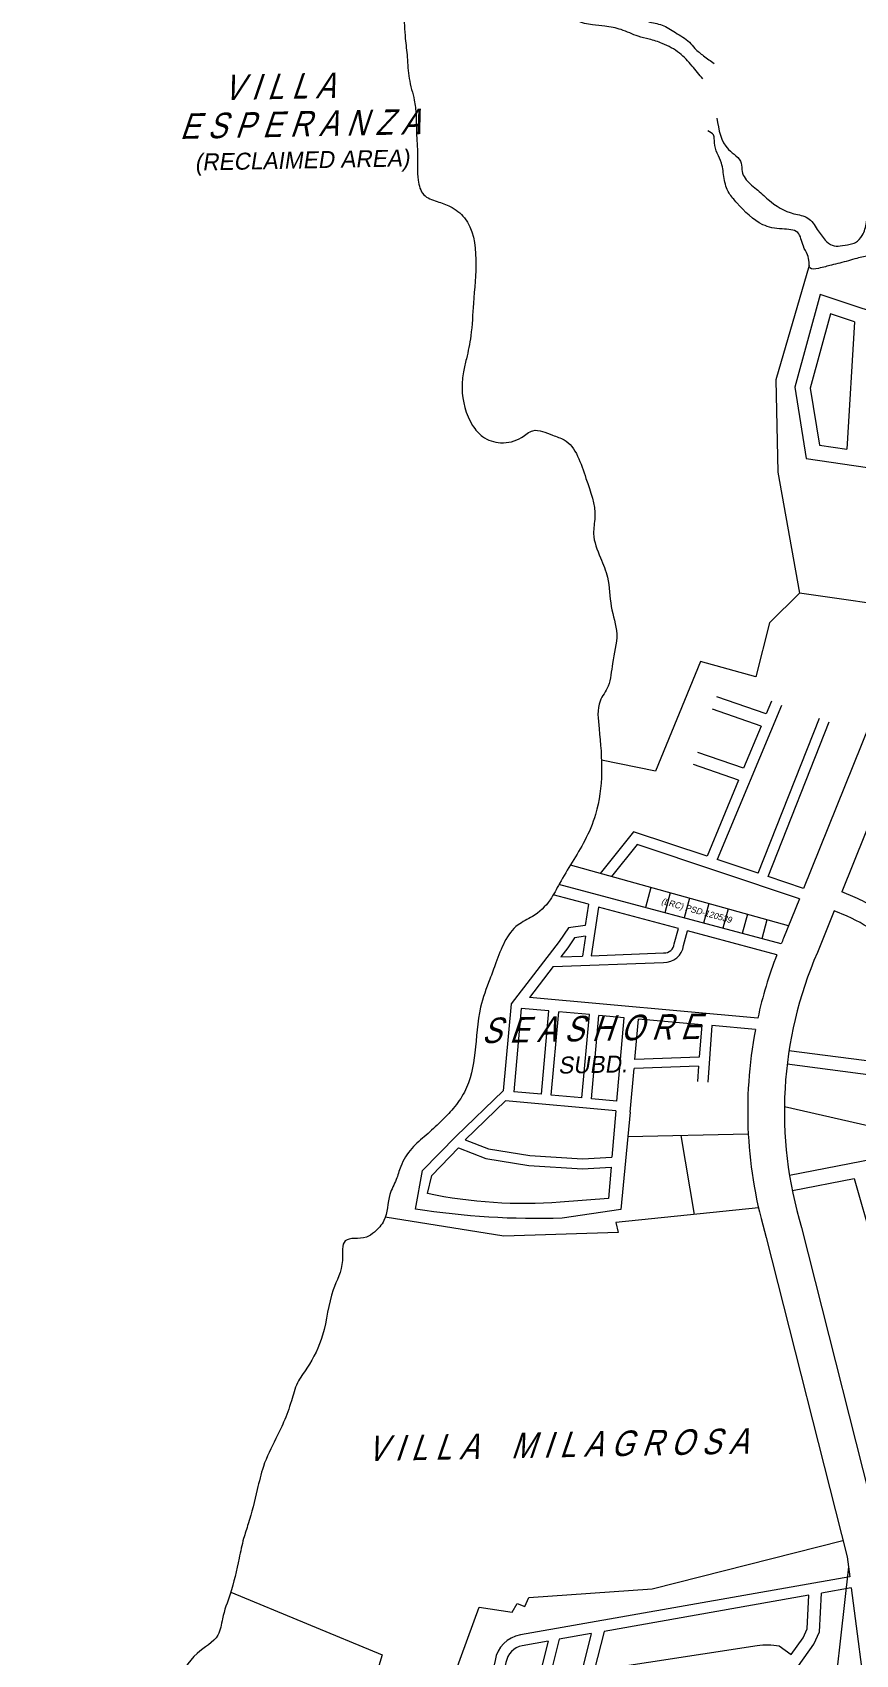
# Model space of a CAD drawing. Header units: metres. Extents: x -460 to 31334, y -1777 to 24987.
# Drawn here: x 100.651 to 101.254, y -750.763 to -749.575 of the extents above; entities that cross this region are included whole.
import ezdxf
from ezdxf.enums import TextEntityAlignment as Align

# ---------------------------------------------------------------- set-up
doc = ezdxf.new("R2010")
doc.units = ezdxf.units.M
doc.header["$MEASUREMENT"] = 0
doc.layers.add('VICINITY_MAP', color=7, linetype='Continuous', lineweight=13)
doc.styles.add('LOT_NO', font='ARIALN.TTF', dxfattribs={"width": 1.5})
doc.styles.add('PX-0', font='leroy')

# ---------------------------------------------------------------- blocks, each defined once
blk = doc.blocks.new('KQEFDFDFG')
at = {"layer": 'VICINITY_MAP', "color": 250, "lineweight": 0}
for p, q in [((25994.796, 4975.928), (25994.407, 4969.3)), ((25990.201, 4955.525), (25987.633, 4956.413)), ((25990.471, 4956.172), (25990.201, 4955.525)), ((25989.935, 4954.884), (25987.407, 4955.758)), ((25990.987, 4955.957), (25987.647, 4947.927)), ((25989.78, 4947.216), (25992.973, 4955.301)), ((25989.935, 4954.884), (25989.019, 4952.683)), ((25990.296, 4947.044), (25993.478, 4955.102)), ((25989.019, 4952.683), (25986.63, 4953.509)), ((25988.763, 4952.066), (25986.412, 4952.878)), ((25988.763, 4952.066), (25987.115, 4948.104)), ((25991.366, 4944.486), (25979.996, 4947.643)), ((25980.936, 4945.601), (25979.105, 4946.09)), ((25990.978, 4943.541), (25979.403, 4946.636)), ((25984.184, 4946.48), (25983.904, 4945.432)), ((25985.192, 4946.2), (25984.914, 4945.162)), ((25986.199, 4945.921), (25985.924, 4944.892)), ((25981.471, 4945.457), (25981.073, 4942.925)), ((25985.628, 4944.346), (25981.471, 4945.457)), ((25987.207, 4945.641), (25986.934, 4944.622)), ((25988.214, 4945.361), (25987.944, 4944.352)), ((25989.221, 4945.081), (25988.954, 4944.082)), ((25990.752, 4942.976), (25986.1, 4944.22)), ((25990.229, 4944.802), (25989.964, 4943.812)), ((25980.213, 4943.858), (25979.866, 4943.341)), ((25980.787, 4943.939), (25980.213, 4943.858)), ((25980.787, 4943.939), (25980.625, 4942.908)), ((25979.866, 4943.341), (25979.497, 4942.865)), ((25978.88, 4940.053), (25977.439, 4940.183)), ((25989.761, 4939.68), (25977.862, 4940.757)), ((25978.486, 4935.71), (25978.88, 4940.053)), ((25978.998, 4935.664), (25979.391, 4940.007)), ((25980.992, 4939.862), (25979.391, 4940.007)), ((25980.599, 4935.519), (25980.992, 4939.862)), ((25981.091, 4935.475), (25981.484, 4939.817)), ((25982.808, 4939.697), (25981.484, 4939.817)), ((25982.415, 4935.355), (25982.808, 4939.697)), ((25983.362, 4937.52), (25983.553, 4939.63)), ((25986.837, 4939.333), (25983.553, 4939.63)), ((25986.837, 4939.333), (25986.713, 4937.647)), ((25987.375, 4939.284), (25987.159, 4936.337)), ((25989.637, 4939.079), (25987.375, 4939.284)), ((25986.713, 4937.647), (25983.362, 4937.52)), ((25991.382, 4937.991), (25996.52, 4937.326)), ((25983.113, 4934.776), (25983.319, 4937.051)), ((25986.679, 4937.178), (25983.319, 4937.051)), ((25986.679, 4937.178), (25986.62, 4936.376)), ((25974.048, 4933.53), (25976.504, 4935.894)), ((25978.486, 4935.71), (25977.046, 4935.841)), ((25974.514, 4933.345), (25976.612, 4935.364)), ((25982.369, 4934.843), (25976.612, 4935.364)), ((25980.599, 4935.519), (25978.998, 4935.664)), ((25982.415, 4935.355), (25981.091, 4935.475)), ((25989.265, 4933.634), (25982.992, 4933.502)), ((25985.745, 4933.56), (25986.444, 4929.451)), ((25994.787, 4931.333), (26000.56, 4911.012)), ((25978.833, 4907.232), (25977.564, 4902.206)), ((25979.419, 4907.335), (25978.097, 4902.095)), ((25981.088, 4907.629), (25979.612, 4901.78)), ((25981.751, 4907.746), (25981.235, 4905.704))]:
    blk.add_line(p, q, dxfattribs=at)
for points in [[(25992.44, 4978.865), (25990.705, 4972.916), (25990.801, 4968.108), (25991.94, 4961.802), (25990.366, 4960.251), (25989.662, 4957.452)], [(26002.345, 4971.727), (26001.417, 4972.076), (26002.111, 4974.334), (25993.006, 4977.349), (25991.687, 4972.528), (25992.284, 4968.82), (25999.967, 4967.682), (26001.181, 4971.325)], [(25994.796, 4975.928), (25993.546, 4976.342), (25992.49, 4972.484), (25992.969, 4969.513), (25994.407, 4969.3)], [(26002.051, 4970.997), (25992.148, 4946.426)], [(25997.997, 4960.939), (25991.94, 4961.802)], [(25989.662, 4957.452), (25986.775, 4958.239), (25984.44, 4952.538), (25981.618, 4953.114)], [(25996.606, 4952.377), (25994.135, 4946.247)], [(25987.115, 4948.104), (25983.284, 4949.382), (25981.541, 4947.214)], [(25991.932, 4945.892), (25983.481, 4948.709), (25982.144, 4947.047)], [(25989.78, 4947.216), (25987.647, 4947.927)], [(25992.148, 4946.426), (25990.296, 4947.044)], [(25980.936, 4945.601), (25980.761, 4944.492), (25979.893, 4944.37), (25979.419, 4943.664), (25976.907, 4940.425), (25976.504, 4935.894)], [(25979.497, 4942.865), (25980.625, 4942.908)], [(25979.106, 4942.361), (25977.862, 4940.757)], [(25991.146, 4935.068), (26066.597, 4917.871), (26082.208, 4913.844), (26086.507, 4927.551), (26088.173, 4933.169), (26065.835, 4941.489)], [(25977.439, 4940.183), (25977.053, 4935.84)], [(25982.369, 4934.843), (25982.162, 4932.444)], [(25974.514, 4933.345), (25975.724, 4932.865), (25977.893, 4932.519), (25980.631, 4932.356), (25982.162, 4932.444)], [(25991.413, 4931.493), (25996.419, 4932.472), (25998.306, 4932.446), (26051.738, 4920.191), (26051.698, 4921.267)], [(25991.567, 4930.703), (25994.787, 4931.333)], [(25989.798, 4929.797), (25982.367, 4929.031), (25982.489, 4928.512), (25976.527, 4928.319), (25970.358, 4929.316)], [(25968.452, 4900.77), (25972.351, 4901.07), (25975.242, 4909.006), (25976.958, 4908.743), (25977.228, 4909.189), (25977.629, 4909.036), (25977.834, 4909.513), (25984.26, 4909.966), (25994.199, 4912.483)], [(25994.484, 4911.104), (25993.456, 4901.974), (25992.827, 4901.813), (25992.373, 4900.355), (25990.778, 4900.137), (25990.173, 4898.75), (25986.386, 4898.452), (25981.052, 4895.521)], [(25962.302, 4909.779), (25970.189, 4906.526), (25968.452, 4900.77), (25967.068, 4897.062), (25968.269, 4894.633)], [(25992.414, 4909.624), (25981.751, 4907.746)], [(25986.585, 4898.467), (25992.685, 4907.087), (25992.97, 4907.724), (25993.071, 4909.739)], [(25991.502, 4906.542), (25992.117, 4907.411), (25992.326, 4907.879), (25992.414, 4909.624)], [(25994.626, 4910.013), (25993.071, 4909.739)], [(25981.088, 4907.629), (25979.419, 4907.335)]]:
    blk.add_lwpolyline(points, dxfattribs=at)
for points in [[(25991.932, 4945.892), (25991.103, 4943.835, 0.00352), (25990.978, 4943.541, 0.00352)], [(26019.059, 4946.688), (26003.458, 4943.02), (25997.552, 4942.929), (25996.146, 4943.965, 0.050614), (25994.412, 4944.991), (25993.738, 4945.263)], [(25997.119, 4944.566), (25996.776, 4944.819, 0.051232), (25994.833, 4945.965), (25994.135, 4946.247)], [(25993.738, 4945.263), (25992.865, 4943.097, 0.178367), (25992.046, 4928.771), (25996.296, 4911.982), (25999.068, 4890.687, -0.038555), (25999.238, 4887.444, -0.038555)], [(25979.106, 4942.361), (25984.854, 4942.579, 0.389075), (25985.893, 4943.461), (25986.1, 4944.22)], [(25981.073, 4942.925), (25984.857, 4943.069, 0.414095), (25985.41, 4943.551), (25985.628, 4944.346)], [(25990.752, 4942.976, 0.038027), (25989.761, 4939.68, 0.038027)], [(25991.291, 4937.288), (25995.777, 4936.707, -0.342935), (25996.422, 4936.056), (25996.254, 4934.947), (26008.099, 4932.465, 0.399311), (26008.787, 4932.89), (26011.809, 4943.094)], [(25989.637, 4939.079, 0.121288), (25990.205, 4928.258), (25994.417, 4911.623), (25994.552, 4910.585)], [(25983.113, 4934.776), (25982.631, 4929.712), (25979.578, 4929.255, -0.045875), (25971.937, 4929.73), (25972.298, 4931.736), (25974.048, 4933.53)], [(25994.552, 4910.585), (25977.391, 4907.563, 0.318433), (25976.079, 4906.236), (25974.268, 4898.988)], [(25994.626, 4910.013), (25997.174, 4890.44, -0.149078), (25995.32, 4879.409), (25972.281, 4830.852), (25963.476, 4812.659)], [(25978.833, 4907.232), (25977.491, 4906.996, 0.323976), (25976.643, 4906.122), (25975.759, 4902.581)], [(25981.235, 4905.704), (25989.729, 4907.012, -0.087463), (25990.873, 4906.987), (25991.502, 4906.542)]]:
    blk.add_lwpolyline(points, format="xyb", dxfattribs=at)
blk.add_lwpolyline([(25982.117, 4931.92), (25981.976, 4930.285), (25979.472, 4930.093, -0.070557), (25972.547, 4930.541), (25972.772, 4931.475), (25974.178, 4932.918), (25975.585, 4932.36), (25977.837, 4932), (25980.63, 4931.834), (25982.117, 4931.92)], format="xyb", close=True, dxfattribs=at)
blk.add_open_spline([(25974.296, 4998.321), (25974.31, 4998.317), (25974.541, 4998.251), (25975.067, 4998.078), (25975.931, 4998.316), (25976.82, 4998.266), (25977.475, 4998.017), (25977.86, 4997.703), (25978.316, 4997.534), (25978.816, 4997.553), (25979.21, 4997.145), (25979.435, 4996.46), (25979.39, 4995.64), (25979.183, 4994.757), (25979.619, 4994.021), (25979.64, 4993.052), (25980.545, 4992.719), (25981.301, 4992.312), (25982.328, 4992.055), (25983.295, 4991.963), (25984.056, 4991.507), (25984.813, 4991.441), (25985.484, 4990.958), (25986.115, 4990.623), (25986.513, 4990.115), (25986.951, 4989.756), (25987.298, 4989.513), (25987.481, 4989.385)], degree=3, knots=[0.06411721, 0.06411721, 0.06411721, 0.06411721, 0.06420548, 0.06555994, 0.06745604, 0.06951584, 0.07095, 0.07165632, 0.0725408, 0.07389526, 0.07447579, 0.07587831, 0.0781777, 0.07950103, 0.08121479, 0.08325109, 0.08468749, 0.08659751, 0.08865064, 0.0911007, 0.09246001, 0.09399424, 0.09561378, 0.09743689, 0.09830957, 0.09953011, 0.10090299, 0.10090299, 0.10090299, 0.10090299], dxfattribs=at)
for points in [[(25986.9, 4988.576), (25986.335, 4989.249), (25985.679, 4989.919), (25984.785, 4990.423), (25984.098, 4990.65), (25983.532, 4990.799), (25982.641, 4991.143), (25981.794, 4991.327), (25981.149, 4991.394), (25980.341, 4991.619), (25979.768, 4992.13), (25978.621, 4993.231), (25978, 4994.182), (25978.303, 4995.072), (25978.332, 4995.635), (25978.324, 4996.076), (25978.074, 4996.513), (25978.066, 4996.914), (25977.382, 4996.941), (25976.939, 4997.012), (25976.454, 4997.123), (25975.846, 4997.392), (25974.959, 4997.535), (25974.116, 4997.518), (25973.798, 4997.351), (25972.876, 4997.212), (25972.276, 4997.08), (25971.637, 4996.866), (25971.043, 4996.453), (25970.579, 4995.52), (25970.557, 4994.636), (25970.782, 4993.396), (25971.039, 4992.638), (25971.252, 4992), (25971.399, 4990.678), (25971.499, 4989.716), (25971.601, 4988.594), (25971.865, 4987.475), (25971.96, 4986.714), (25971.979, 4985.791), (25972.042, 4984.628), (25972.069, 4983.303), (25972.365, 4982.546), (25973.055, 4982.198), (25973.743, 4981.931), (25974.478, 4981.343), (25975.071, 4979.184), (25974.947, 4976.894), (25974.811, 4975.197), (25974.581, 4974.006), (25974.425, 4973.326), (25974.357, 4972.477), (25974.904, 4970.539), (25975.425, 4969.957), (25976.364, 4969.636), (25977.46, 4969.912), (25978.047, 4970.263), (25979.069, 4970.029), (25979.667, 4969.787), (25980.81, 4967.776), (25981.274, 4965.752), (25981.206, 4964.904), (25981.57, 4963.64), (25981.93, 4962.631), (25982.129, 4961.11), (25982.412, 4959.675), (25982.189, 4958.145), (25981.958, 4956.955), (25981.549, 4956.184), (25981.493, 4954.743), (25981.309, 4950.283), (25980.743, 4948.916), (25979.431, 4946.688), (25978.939, 4945.83), (25978.024, 4944.965), (25977.27, 4944.526), (25976.122, 4942.555), (25975.8, 4941.701), (25975.32, 4940.251), (25975.028, 4937.873), (25974.476, 4935.829), (25973.899, 4934.97), (25973.235, 4934.279), (25972.485, 4933.586), (25971.736, 4932.894), (25971.161, 4931.95), (25970.921, 4931.268), (25970.597, 4930.499), (25970.285, 4929.137), (25969.788, 4928.534), (25969.369, 4928.271), (25968.271, 4928.08), (25968.122, 4927.06), (25967.644, 4925.526), (25967.09, 4923.166), (25966.276, 4921.456), (25965.783, 4920.683), (25965.462, 4919.745), (25965.061, 4918.636), (25964.654, 4917.78), (25964.004, 4916.327), (25963.689, 4915.135), (25963.216, 4913.346), (25962.977, 4912.579), (25962.743, 4911.557), (25962.272, 4909.684), (25961.873, 4908.405), (25961.636, 4907.553), (25960.553, 4906.6), (25959.396, 4905.052), (25958.651, 4904.19), (25957.828, 4902.902), (25956.752, 4901.61), (25955.428, 4899.974), (25954.436, 4898.683), (25953.612, 4897.481), (25951.975, 4894.567)], [(25987.635, 4986.535), (25988.239, 4984.905), (25988.896, 4984.195), (25988.945, 4983.754), (25989.359, 4983.12), (25989.686, 4982.846), (25990.3, 4982.296), (25991.641, 4981.559), (25992.368, 4981.333), (25992.862, 4980.741), (25993.275, 4980.187), (25993.642, 4979.913), (25994.045, 4979.881), (25994.566, 4979.971), (25994.845, 4980.057), (25995.199, 4980.426), (25995.427, 4981.113), (25995.578, 4981.598), (25995.976, 4981.766), (25996.458, 4981.776), (25996.981, 4981.786), (25997.741, 4981.922), (25998.223, 4981.932), (25998.67, 4981.7), (25999.762, 4981.32), (26000.491, 4981.053), (26000.771, 4981.099), (26001.535, 4981.074), (26001.897, 4981.081), (26002.459, 4981.092), (26003.065, 4980.944), (26003.47, 4980.791), (26003.994, 4980.681), (26004.518, 4980.612), (26004.759, 4980.616), (26005.861, 4980.451)], [(26005.465, 4979.47), (26004.472, 4979.787), (26003.786, 4979.894), (26003.022, 4979.959), (26002.457, 4980.069), (26001.368, 4980.248), (26000.359, 4980.468), (25999.995, 4980.582), (25999.031, 4980.603), (25998.346, 4980.669), (25997.62, 4980.815), (25996.974, 4980.963), (25996.377, 4980.67), (25996.226, 4980.185), (25996.113, 4979.822), (25995.877, 4979.576), (25995.599, 4979.41), (25994.919, 4979.236), (25994.48, 4979.106), (25993.6, 4978.888), (25992.92, 4978.714), (25992.478, 4978.745), (25992.432, 4979.025), (25992.344, 4979.425), (25992.134, 4979.863), (25991.838, 4980.58), (25991.031, 4980.764), (25990.022, 4980.985), (25988.673, 4982.123), (25988.261, 4982.636), (25988.005, 4983.394), (25987.869, 4984.195), (25987.5, 4985.257), (25987.452, 4985.658), (25987.159, 4985.866)]]:
    blk.add_spline(points, degree=3, dxfattribs=at)
for s, height, rotation, style, oblique, p in [('V I L L A', 1.3207, 1.14207, 'LOT_NO', 20, (25964.836, 4987.135)), ('E S P E R A N Z A', 1.32075, 1.14207, 'LOT_NO', 20, (25965.922, 4985.181)), ('(RECLAIMED AREA)', 0.8805, 1.14207, 'PX-0', 10, (25966.028, 4983.651)), ('(LRC) PSD-120539', 0.32611, 344.48019, 'PX-0', 10, (25986.504, 4945.03)), ('S E A S H O R E', 1.32075, 1.14207, 'LOT_NO', 20, (25981.063, 4938.085)), ('SUBD.', 0.8805, 1.14207, 'PX-0', 10, (25981.17, 4936.555)), ('V I L L A    M I L A G R O S A', 1.32075, 1.14207, 'LOT_NO', 20, (25979.339, 4916.412))]:
    blk.add_text(s, height=height, rotation=rotation, dxfattribs=dict(at, style=style, oblique=oblique)).set_placement(p, align=Align.BOTTOM_CENTER)

msp = doc.modelspace()

# ---------------------------------------------------------------- block references
at = {"color": 252, "lineweight": 13, "xscale": 0.01406005031200456, "yscale": 0.01406005031200456, "zscale": 0.01406005031200456}
msp.add_blockref('KQEFDFDFG', (-264.23522, -819.74891), dxfattribs=at)

doc.saveas('drawing.dxf')
